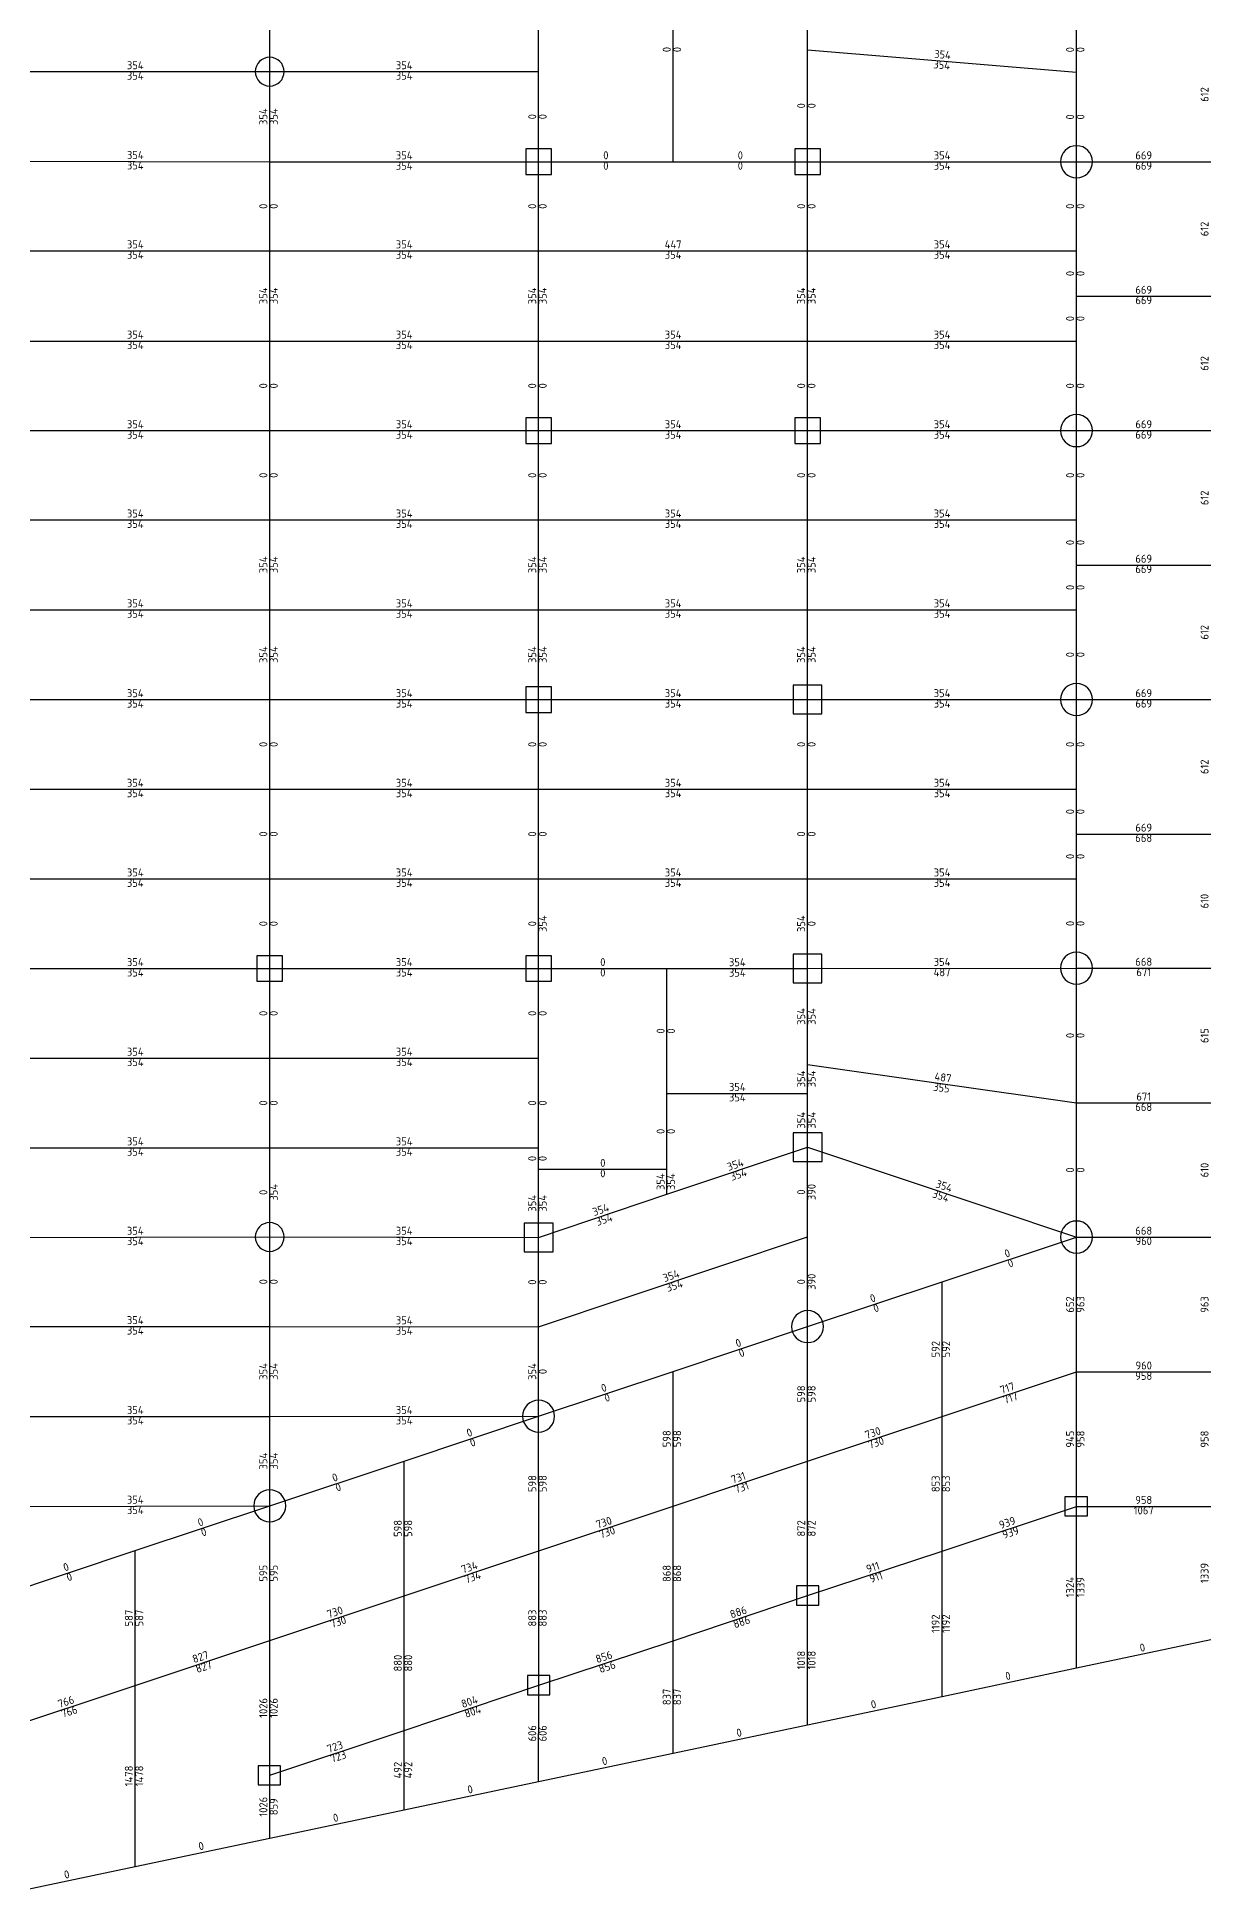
# Model space of a CAD drawing. Header units: millimetres. Extents: x -245177 to 1112891, y -1092030 to 122567.
# Drawn here: x -169764 to -133135, y -1060757 to -1002731 of the extents above; entities that cross this region are included whole.
import ezdxf
from ezdxf.enums import TextEntityAlignment as Align

# ---------------------------------------------------------------- set-up
doc = ezdxf.new("R2010")
doc.units = ezdxf.units.MM
doc.header["$MEASUREMENT"] = 0
for name, color, linetype in [('13', 4, 'Continuous'), ('dsg', 7, 'Continuous'), ('jiantu', 134, 'Continuous')]:
    doc.layers.add(name, color=color, linetype=linetype)
doc.styles.add('TrueTypeFont', font='yjkeng.shx', dxfattribs={"bigfont": 'yjkchn.shx'})

msp = doc.modelspace()

# ---------------------------------------------------------------- linework, layer by layer
at = {"layer": 'jiantu'}
for p, q in [((-149900, -1006622), (-149900, -999615)), ((-145700, -1003127), (-145700, -999388)), ((-162500, -1003808), (-162500, -1001008)), ((-154100, -1003808), (-154100, -1001008)), ((-137300, -1003822), (-137300, -1002422)), ((-145700, -1003127), (-137300, -1003822)), ((-145700, -1006622), (-145700, -1003127)), ((-170900, -1003808), (-162500, -1003808)), ((-162500, -1003808), (-154100, -1003808)), ((-162500, -1006622), (-162500, -1003808)), ((-154100, -1006622), (-154100, -1003808)), ((-137300, -1006622), (-137300, -1003822)), ((-170900, -1006607), (-162500, -1006622)), ((-162500, -1009404), (-162500, -1006622)), ((-162500, -1006622), (-154100, -1006622)), ((-154100, -1009404), (-154100, -1006622)), ((-154100, -1006622), (-149900, -1006622)), ((-149900, -1006622), (-145700, -1006622)), ((-145700, -1009404), (-145700, -1006622)), ((-145700, -1006622), (-137300, -1006622)), ((-137300, -1009404), (-137300, -1006622)), ((-137300, -1006622), (-133100, -1006622)), ((-170900, -1009404), (-162500, -1009404)), ((-162500, -1012222), (-162500, -1009404)), ((-162500, -1009404), (-154100, -1009404)), ((-154100, -1012222), (-154100, -1009404)), ((-154100, -1009404), (-145700, -1009404)), ((-145700, -1012222), (-145700, -1009404)), ((-145700, -1009404), (-137300, -1009404)), ((-137300, -1010822), (-137300, -1009404)), ((-137300, -1010822), (-133100, -1010822)), ((-137300, -1012222), (-137300, -1010822)), ((-170900, -1012222), (-162500, -1012222)), ((-162500, -1012222), (-154100, -1012222)), ((-162500, -1015022), (-162500, -1012222)), ((-154100, -1012222), (-145700, -1012222)), ((-154100, -1015022), (-154100, -1012222)), ((-145700, -1012222), (-137300, -1012222)), ((-145700, -1015022), (-145700, -1012222)), ((-137300, -1015022), (-137300, -1012222)), ((-170900, -1015022), (-162500, -1015022)), ((-162500, -1017810), (-162500, -1015022)), ((-162500, -1015022), (-154100, -1015022)), ((-154100, -1017810), (-154100, -1015022)), ((-154100, -1015022), (-145700, -1015022)), ((-145700, -1017810), (-145700, -1015022)), ((-145700, -1015022), (-137300, -1015022)), ((-137300, -1017810), (-137300, -1015022)), ((-137300, -1015022), (-133100, -1015022)), ((-170900, -1017810), (-162500, -1017810)), ((-162500, -1020616), (-162500, -1017810)), ((-162500, -1017810), (-154100, -1017810)), ((-154100, -1020616), (-154100, -1017810)), ((-154100, -1017810), (-145700, -1017810)), ((-145700, -1020616), (-145700, -1017810)), ((-145700, -1017810), (-137300, -1017810)), ((-137300, -1019222), (-137300, -1017810)), ((-137300, -1019222), (-133100, -1019222)), ((-137300, -1020616), (-137300, -1019222)), ((-170900, -1020616), (-162500, -1020616)), ((-162500, -1023422), (-162500, -1020616)), ((-162500, -1020616), (-154100, -1020616)), ((-154100, -1020616), (-145700, -1020616)), ((-154100, -1023422), (-154100, -1020616)), ((-145700, -1020616), (-137300, -1020616)), ((-145700, -1023422), (-145700, -1020616)), ((-137300, -1023422), (-137300, -1020616)), ((-170900, -1023422), (-162500, -1023422)), ((-162500, -1026222), (-162500, -1023422)), ((-162500, -1023422), (-154100, -1023422)), ((-154100, -1026222), (-154100, -1023422)), ((-154100, -1023422), (-145700, -1023422)), ((-145700, -1026222), (-145700, -1023422)), ((-145700, -1023422), (-137300, -1023422)), ((-137300, -1026222), (-137300, -1023422)), ((-137300, -1023422), (-133100, -1023422)), ((-170900, -1026222), (-162500, -1026222)), ((-162500, -1029022), (-162500, -1026222)), ((-162500, -1026222), (-154100, -1026222)), ((-154100, -1029022), (-154100, -1026222)), ((-154100, -1026222), (-145700, -1026222)), ((-145700, -1029022), (-145700, -1026222)), ((-145700, -1026222), (-137300, -1026222)), ((-137300, -1027622), (-137300, -1026222)), ((-137300, -1027622), (-133100, -1027622)), ((-137300, -1029022), (-137300, -1027622)), ((-170900, -1029022), (-162500, -1029022)), ((-162500, -1029022), (-154100, -1029022)), ((-162500, -1031822), (-162500, -1029022)), ((-154100, -1031822), (-154100, -1029022)), ((-154100, -1029022), (-145700, -1029022)), ((-145700, -1029022), (-137300, -1029022)), ((-145700, -1031822), (-145700, -1029022)), ((-137300, -1031809), (-137300, -1029022)), ((-170900, -1031822), (-162500, -1031822)), ((-162500, -1034622), (-162500, -1031822)), ((-162500, -1031822), (-154100, -1031822)), ((-154100, -1034622), (-154100, -1031822)), ((-154100, -1031822), (-150091, -1031826)), ((-150091, -1031826), (-145700, -1031822)), ((-150091, -1035723), (-150091, -1031826)), ((-145700, -1031822), (-137300, -1031809)), ((-145699, -1034823), (-145700, -1031822)), ((-137300, -1036022), (-137300, -1031809)), ((-137300, -1031809), (-133100, -1031815)), ((-170900, -1034622), (-162500, -1034622)), ((-162500, -1037422), (-162500, -1034622)), ((-162500, -1034622), (-154100, -1034622)), ((-154100, -1037422), (-154100, -1034622)), ((-145699, -1035723), (-145699, -1034823)), ((-145699, -1034823), (-137300, -1036022)), ((-150091, -1038093), (-150091, -1035723)), ((-150091, -1035723), (-145699, -1035723)), ((-145699, -1037404), (-145699, -1035723)), ((-137300, -1036022), (-133100, -1036022)), ((-137300, -1040209), (-137300, -1036022)), ((-170900, -1037422), (-162500, -1037422)), ((-162500, -1040207), (-162500, -1037422)), ((-162500, -1037422), (-154100, -1037422)), ((-154100, -1038093), (-154100, -1037422)), ((-150091, -1038869), (-145699, -1037404)), ((-145699, -1040206), (-145699, -1037404)), ((-145699, -1037404), (-137300, -1040209)), ((-154100, -1038093), (-150091, -1038093)), ((-154100, -1040222), (-154100, -1038093)), ((-150091, -1038869), (-150091, -1038093)), ((-154100, -1040222), (-150091, -1038869)), ((-170900, -1040222), (-162500, -1040207)), ((-162500, -1043006), (-162500, -1040207)), ((-162500, -1040207), (-154100, -1040222)), ((-154100, -1043014), (-145699, -1040206)), ((-154100, -1043014), (-154100, -1040222)), ((-145700, -1043008), (-145699, -1040206)), ((-141500, -1041608), (-137300, -1040209)), ((-137300, -1044422), (-137300, -1040209)), ((-137300, -1040209), (-133100, -1040215)), ((-145700, -1043008), (-141500, -1041608)), ((-141499, -1045815), (-141500, -1041608)), ((-170900, -1043006), (-162500, -1043006)), ((-162500, -1043006), (-154100, -1043014)), ((-162500, -1045814), (-162500, -1043006)), ((-154100, -1045807), (-154100, -1043014)), ((-149900, -1044408), (-145700, -1043008)), ((-145699, -1047215), (-145700, -1043008)), ((-154100, -1045807), (-149900, -1044408)), ((-149899, -1048614), (-149900, -1044408)), ((-141499, -1045815), (-137300, -1044422)), ((-137300, -1044422), (-133100, -1044422)), ((-137300, -1048622), (-137300, -1044422)), ((-170900, -1045814), (-162500, -1045814)), ((-162500, -1045814), (-154100, -1045807)), ((-162500, -1048607), (-162500, -1045814)), ((-158300, -1047207), (-154100, -1045807)), ((-154099, -1050014), (-154100, -1045807)), ((-145699, -1047215), (-141499, -1045815)), ((-141499, -1050022), (-141499, -1045815)), ((-162500, -1048607), (-158300, -1047207)), ((-158299, -1051414), (-158300, -1047207)), ((-149899, -1048614), (-145699, -1047215)), ((-145699, -1051407), (-145699, -1047215)), ((-170900, -1048622), (-162500, -1048607)), ((-166700, -1050006), (-162500, -1048607)), ((-162500, -1052814), (-162500, -1048607)), ((-154099, -1050014), (-149899, -1048614)), ((-149899, -1052821), (-149899, -1048614)), ((-141499, -1050022), (-137300, -1048622)), ((-137300, -1048622), (-133100, -1048622)), ((-137300, -1053671), (-137300, -1048622)), ((-170900, -1051406), (-166700, -1050006)), ((-166700, -1054214), (-166700, -1050006)), ((-158299, -1051414), (-154099, -1050014)), ((-154099, -1054207), (-154099, -1050014)), ((-145699, -1051407), (-141499, -1050022)), ((-141499, -1054557), (-141499, -1050022)), ((-162500, -1052814), (-158299, -1051414)), ((-158299, -1055622), (-158299, -1051414)), ((-149899, -1052821), (-145699, -1051407)), ((-145699, -1055443), (-145699, -1051407)), ((-166700, -1054214), (-162500, -1052814)), ((-162500, -1057022), (-162500, -1052814)), ((-154099, -1054207), (-149899, -1052821)), ((-149899, -1056328), (-149899, -1052821)), ((-170900, -1055614), (-166700, -1054214)), ((-166700, -1059871), (-166700, -1054214)), ((-158299, -1055622), (-154099, -1054207)), ((-154100, -1057214), (-154099, -1054207)), ((-162500, -1057022), (-158299, -1055622)), ((-158299, -1058100), (-158299, -1055622)), ((-162500, -1058986), (-162500, -1057022))]:
    msp.add_line(p, q, dxfattribs=at)
at = {"layer": 'jiantu', "color": 94}
for p, q in [((-137300, -1053671), (-133100, -1052786)), ((-141499, -1054557), (-137300, -1053671)), ((-145699, -1055443), (-141499, -1054557)), ((-149899, -1056328), (-145699, -1055443)), ((-154100, -1057214), (-149899, -1056328)), ((-158299, -1058100), (-154100, -1057214)), ((-162500, -1058986), (-158299, -1058100)), ((-166700, -1059871), (-162500, -1058986)), ((-170900, -1060757), (-166700, -1059871))]:
    msp.add_line(p, q, dxfattribs=at)
at = {"layer": 'jiantu', "color": 54}
for points in [[(-162050, -1003808, 1), (-162950, -1003808, 1)], [(-136800, -1006622, 1), (-137800, -1006622, 1)], [(-136800, -1015022, 1), (-137800, -1015022, 1)], [(-136800, -1023422, 1), (-137800, -1023422, 1)], [(-136800, -1031809, 1), (-137800, -1031809, 1)], [(-162050, -1040207, 1), (-162950, -1040207, 1)], [(-136800, -1040209, 1), (-137800, -1040209, 1)], [(-145200, -1043008, 1), (-146200, -1043008, 1)], [(-153600, -1045807, 1), (-154600, -1045807, 1)], [(-162000, -1048607, 1), (-163000, -1048607, 1)]]:
    msp.add_lwpolyline(points, format="xyb", close=True, dxfattribs=at)
for points in [[(-153700, -1006222), (-154500, -1006222), (-154500, -1007022), (-153700, -1007022)], [(-145300, -1006222), (-146100, -1006222), (-146100, -1007022), (-145300, -1007022)], [(-153700, -1014622), (-154500, -1014622), (-154500, -1015422), (-153700, -1015422)], [(-145300, -1014622), (-146100, -1014622), (-146100, -1015422), (-145300, -1015422)], [(-145250, -1022972), (-146150, -1022972), (-146150, -1023872), (-145250, -1023872)], [(-153700, -1023022), (-154500, -1023022), (-154500, -1023822), (-153700, -1023822)], [(-162100, -1031422), (-162900, -1031422), (-162900, -1032222), (-162100, -1032222)], [(-153700, -1031422), (-154500, -1031422), (-154500, -1032222), (-153700, -1032222)], [(-145250, -1031372), (-146150, -1031372), (-146150, -1032272), (-145250, -1032272)], [(-145249, -1036954), (-146149, -1036954), (-146149, -1037854), (-145249, -1037854)], [(-153650, -1039772), (-154550, -1039772), (-154550, -1040672), (-153650, -1040672)], [(-136960, -1048322), (-137660, -1048322), (-137660, -1048922), (-136960, -1048922)], [(-145349, -1051107), (-146049, -1051107), (-146049, -1051707), (-145349, -1051707)], [(-153749, -1053907), (-154449, -1053907), (-154449, -1054507), (-153749, -1054507)], [(-162165, -1056722), (-162865, -1056722), (-162865, -1057322), (-162165, -1057322)]]:
    msp.add_lwpolyline(points, close=True, dxfattribs=at)

# ---------------------------------------------------------------- texts
at = {"layer": '13', "color": 4, "linetype": 'Continuous', "style": 'TrueTypeFont'}
for s, rotation, p in [('612', 90, (-133100, -1004522)), ('612', 90, (-133100, -1008722)), ('612', 90, (-133100, -1012922)), ('612', 90, (-133100, -1017122)), ('612', 90, (-133100, -1021322)), ('612', 90, (-133100, -1025522)), ('610', 90, (-133100, -1029718)), ('668', 359.91151, (-135200, -1031812)), ('615', 90, (-133100, -1033918)), ('610', 90, (-133100, -1038118)), ('668', 359.91013, (-135200, -1040212)), ('652', 90, (-137300, -1042315)), ('592', 90, (-141499, -1043712)), ('598', 90, (-145699, -1045111)), ('717', 18.35194, (-139399, -1045118)), ('730', 18.43287, (-143599, -1046515)), ('598', 90, (-149899, -1046511)), ('598', 90, (-154099, -1047911)), ('731', 18.43287, (-147799, -1047915)), ('598', 90, (-158299, -1049311)), ('730', 18.43287, (-151999, -1049314)), ('595', 90, (-162500, -1050710)), ('734', 18.43287, (-156199, -1050714)), ('587', 90, (-166700, -1052110)), ('730', 18.43287, (-160399, -1052114)), ('606', 90, (-154100, -1055710)), ('723', 18.43495, (-160399, -1056322))]:
    msp.add_text(s, height=250, rotation=rotation, dxfattribs=at).set_placement(p, align=Align.BOTTOM_CENTER)
for s, p in [('669', (-135200, -1006622)), ('669', (-135200, -1010822)), ('669', (-135200, -1015022)), ('669', (-135200, -1019222)), ('669', (-135200, -1023422)), ('669', (-135200, -1027622)), ('671', (-135200, -1036022))]:
    msp.add_text(s, height=250, dxfattribs=at).set_placement(p, align=Align.BOTTOM_CENTER)
for s, p in [('669', (-135200, -1006622)), ('669', (-135200, -1010822)), ('669', (-135200, -1015022)), ('669', (-135200, -1019222)), ('669', (-135200, -1023422)), ('668', (-135200, -1027622)), ('668', (-135200, -1036022))]:
    msp.add_text(s, height=250, dxfattribs=at).set_placement(p, align=Align.TOP_CENTER)
for s, rotation, p in [('671', 359.91151, (-135200, -1031812)), ('592', 90, (-141499, -1043712)), ('598', 90, (-145699, -1045111)), ('717', 18.35194, (-139399, -1045118)), ('598', 90, (-149899, -1046511)), ('730', 18.43287, (-143599, -1046515)), ('598', 90, (-154099, -1047911)), ('731', 18.43287, (-147799, -1047915)), ('598', 90, (-158299, -1049311)), ('730', 18.43287, (-151999, -1049314)), ('595', 90, (-162500, -1050710)), ('734', 18.43287, (-156199, -1050714)), ('587', 90, (-166700, -1052110)), ('730', 18.43287, (-160399, -1052114)), ('606', 90, (-154100, -1055710)), ('723', 18.43495, (-160399, -1056322))]:
    msp.add_text(s, height=250, rotation=rotation, dxfattribs=at).set_placement(p, align=Align.TOP_CENTER)
at = {"layer": 'dsg', "color": 1, "linetype": 'Continuous', "style": 'TrueTypeFont'}
for s, rotation, p in [('0', 90, (-149900, -1003118)), ('354', 355.26914, (-141500, -1003474)), ('0', 90, (-137300, -1003122)), ('354', 90, (-162500, -1005215)), ('0', 90, (-145700, -1004874)), ('0', 90, (-154100, -1005215)), ('0', 90, (-137300, -1005222)), ('354', 359.89904, (-166700, -1006614)), ('0', 90, (-162500, -1008013)), ('0', 90, (-154100, -1008013)), ('0', 90, (-145700, -1008013)), ('0', 90, (-137300, -1008013)), ('0', 90, (-137300, -1010113)), ('354', 90, (-162500, -1010813)), ('354', 90, (-154100, -1010813)), ('354', 90, (-145700, -1010813)), ('0', 90, (-137300, -1011522)), ('0', 90, (-162500, -1013622)), ('0', 90, (-154100, -1013622)), ('0', 90, (-145700, -1013622)), ('0', 90, (-137300, -1013622)), ('0', 90, (-162500, -1016416)), ('0', 90, (-154100, -1016416)), ('0', 90, (-145700, -1016416)), ('0', 90, (-137300, -1016416)), ('0', 90, (-137300, -1018516)), ('354', 90, (-162500, -1019213)), ('354', 90, (-154100, -1019213)), ('354', 90, (-145700, -1019213)), ('0', 90, (-137300, -1019919)), ('354', 90, (-162500, -1022019)), ('354', 90, (-154100, -1022019)), ('354', 90, (-145700, -1022019)), ('0', 90, (-137300, -1022019)), ('0', 90, (-162500, -1024822)), ('0', 90, (-154100, -1024822)), ('0', 90, (-145700, -1024822)), ('0', 90, (-137300, -1024822)), ('0', 90, (-137300, -1026922)), ('0', 90, (-162500, -1027622)), ('0', 90, (-154100, -1027622)), ('0', 90, (-145700, -1027622)), ('0', 90, (-137300, -1028322)), ('0', 90, (-162500, -1030422)), ('0', 90, (-154100, -1030422)), ('354', 90, (-145700, -1030422)), ('0', 90, (-137300, -1030415)), ('354', 0.08849, (-141500, -1031815)), ('0', 90, (-162500, -1033222)), ('0', 90, (-154100, -1033222)), ('354', 90, (-145699, -1033322)), ('0', 90, (-150091, -1033774)), ('0', 90, (-137300, -1033915)), ('354', 90, (-145699, -1035273)), ('487', 351.8746, (-141499, -1035422)), ('0', 90, (-162500, -1036022)), ('0', 90, (-154100, -1036022)), ('354', 90, (-145699, -1036563)), ('0', 90, (-150091, -1036908)), ('0', 90, (-154100, -1037757)), ('354', 18.45011, (-147895, -1038137)), ('0', 90, (-137300, -1038115)), ('354', 90, (-150091, -1038481)), ('354', 341.53766, (-141499, -1038806)), ('0', 90, (-162500, -1038814)), ('354', 90, (-154100, -1039157)), ('354', 18.64377, (-152095, -1039546)), ('0', 90, (-145699, -1038805)), ('354', 0.10235, (-166700, -1040214)), ('354', 359.89765, (-158300, -1040214)), ('0', 18.43079, (-139400, -1040908)), ('0', 90, (-162500, -1041606)), ('0', 90, (-154100, -1041618)), ('354', 18.4867, (-149900, -1041610)), ('0', 90, (-145700, -1041607)), ('0', 18.43079, (-143600, -1042308)), ('354', 359.94259, (-158300, -1043010)), ('0', 18.43079, (-147800, -1043708)), ('354', 90, (-162500, -1044410)), ('354', 90, (-154100, -1044411)), ('0', 18.43079, (-152000, -1045107)), ('354', 0.04563, (-158300, -1045811)), ('0', 18.43079, (-156200, -1046507)), ('354', 90, (-162500, -1047210)), ('0', 18.43079, (-160400, -1047907)), ('354', 0.10373, (-166700, -1048614)), ('0', 18.43079, (-164600, -1049306)), ('0', 18.43079, (-168800, -1050706)), ('0', 11.90801, (-135200, -1053229)), ('0', 11.90801, (-139399, -1054114)), ('0', 11.90801, (-143599, -1055000)), ('0', 11.90801, (-147799, -1055885)), ('492', 90, (-158299, -1056861)), ('0', 11.90801, (-151999, -1056771)), ('0', 11.90801, (-156199, -1057657)), ('0', 11.90801, (-160399, -1058543)), ('0', 11.90764, (-164600, -1059428)), ('0', 11.90764, (-168800, -1060314))]:
    msp.add_text(s, height=250, rotation=rotation, dxfattribs=at).set_placement(p, align=Align.BOTTOM_CENTER)
for s, rotation, p in [('0', 90, (-149900, -1003118)), ('0', 90, (-137300, -1003122)), ('354', 355.26914, (-141500, -1003474)), ('354', 90, (-162500, -1005215)), ('0', 90, (-145700, -1004874)), ('0', 90, (-154100, -1005215)), ('0', 90, (-137300, -1005222)), ('354', 359.89904, (-166700, -1006614)), ('0', 90, (-162500, -1008013)), ('0', 90, (-154100, -1008013)), ('0', 90, (-145700, -1008013)), ('0', 90, (-137300, -1008013)), ('0', 90, (-137300, -1010113)), ('354', 90, (-162500, -1010813)), ('354', 90, (-154100, -1010813)), ('354', 90, (-145700, -1010813)), ('0', 90, (-137300, -1011522)), ('0', 90, (-162500, -1013622)), ('0', 90, (-154100, -1013622)), ('0', 90, (-145700, -1013622)), ('0', 90, (-137300, -1013622)), ('0', 90, (-162500, -1016416)), ('0', 90, (-154100, -1016416)), ('0', 90, (-145700, -1016416)), ('0', 90, (-137300, -1016416)), ('0', 90, (-137300, -1018516)), ('354', 90, (-162500, -1019213)), ('354', 90, (-154100, -1019213)), ('354', 90, (-145700, -1019213)), ('0', 90, (-137300, -1019919)), ('354', 90, (-162500, -1022019)), ('354', 90, (-154100, -1022019)), ('354', 90, (-145700, -1022019)), ('0', 90, (-137300, -1022019)), ('0', 90, (-162500, -1024822)), ('0', 90, (-154100, -1024822)), ('0', 90, (-145700, -1024822)), ('0', 90, (-137300, -1024822)), ('0', 90, (-137300, -1026922)), ('0', 90, (-162500, -1027622)), ('0', 90, (-154100, -1027622)), ('0', 90, (-145700, -1027622)), ('0', 90, (-137300, -1028322)), ('0', 90, (-162500, -1030422)), ('354', 90, (-154100, -1030422)), ('0', 90, (-145700, -1030422)), ('0', 90, (-137300, -1030415)), ('487', 0.08849, (-141500, -1031815)), ('0', 90, (-162500, -1033222)), ('0', 90, (-154100, -1033222)), ('354', 90, (-145699, -1033322)), ('0', 90, (-150091, -1033774)), ('0', 90, (-137300, -1033915)), ('354', 90, (-145699, -1035273)), ('355', 351.8746, (-141499, -1035422)), ('0', 90, (-162500, -1036022)), ('0', 90, (-154100, -1036022)), ('354', 90, (-145699, -1036563)), ('0', 90, (-150091, -1036908)), ('0', 90, (-154100, -1037757)), ('354', 18.45011, (-147895, -1038137)), ('0', 90, (-137300, -1038115)), ('354', 90, (-162500, -1038814)), ('354', 90, (-150091, -1038481)), ('390', 90, (-145699, -1038805)), ('354', 90, (-154100, -1039157)), ('354', 341.53766, (-141499, -1038806)), ('354', 18.64377, (-152095, -1039546)), ('354', 0.10235, (-166700, -1040214)), ('354', 359.89765, (-158300, -1040214)), ('0', 18.43079, (-139400, -1040908)), ('0', 90, (-162500, -1041606)), ('0', 90, (-154100, -1041618)), ('354', 18.4867, (-149900, -1041610)), ('390', 90, (-145700, -1041607)), ('0', 18.43079, (-143600, -1042308)), ('354', 359.94259, (-158300, -1043010)), ('0', 18.43079, (-147800, -1043708)), ('354', 90, (-162500, -1044410)), ('0', 90, (-154100, -1044411)), ('0', 18.43079, (-152000, -1045107)), ('354', 0.04563, (-158300, -1045811)), ('0', 18.43079, (-156200, -1046507)), ('354', 90, (-162500, -1047210)), ('0', 18.43079, (-160400, -1047907)), ('354', 0.10373, (-166700, -1048614)), ('0', 18.43079, (-164600, -1049306)), ('0', 18.43079, (-168800, -1050706)), ('492', 90, (-158299, -1056861))]:
    msp.add_text(s, height=250, rotation=rotation, dxfattribs=at).set_placement(p, align=Align.TOP_CENTER)
for s, p in [('354', (-166700, -1003808)), ('354', (-158300, -1003808)), ('354', (-158300, -1006622)), ('0', (-152000, -1006622)), ('0', (-147800, -1006622)), ('354', (-141500, -1006622)), ('354', (-166700, -1009404)), ('354', (-158300, -1009404)), ('447', (-149900, -1009404)), ('354', (-141500, -1009404)), ('354', (-166700, -1012222)), ('354', (-158300, -1012222)), ('354', (-149900, -1012222)), ('354', (-141500, -1012222)), ('354', (-166700, -1015022)), ('354', (-158300, -1015022)), ('354', (-149900, -1015022)), ('354', (-141500, -1015022)), ('354', (-166700, -1017810)), ('354', (-158300, -1017810)), ('354', (-149900, -1017810)), ('354', (-141500, -1017810)), ('354', (-166700, -1020616)), ('354', (-158300, -1020616)), ('354', (-149900, -1020616)), ('354', (-141500, -1020616)), ('354', (-166700, -1023422)), ('354', (-158300, -1023422)), ('354', (-149900, -1023422)), ('354', (-141500, -1023422)), ('354', (-166700, -1026222)), ('354', (-158300, -1026222)), ('354', (-149900, -1026222)), ('354', (-141500, -1026222)), ('354', (-166700, -1029022)), ('354', (-158300, -1029022)), ('354', (-149900, -1029022)), ('354', (-141500, -1029022)), ('354', (-166700, -1031822)), ('354', (-158300, -1031822)), ('0', (-152095, -1031822)), ('354', (-147895, -1031826)), ('354', (-166700, -1034622)), ('354', (-158300, -1034622)), ('354', (-147895, -1035723)), ('354', (-166700, -1037422)), ('354', (-158300, -1037422)), ('0', (-152095, -1038093)), ('354', (-166700, -1043006)), ('354', (-166700, -1045814))]:
    msp.add_text(s, height=250, dxfattribs=at).set_placement(p, align=Align.BOTTOM_CENTER)
for s, p in [('354', (-166700, -1003808)), ('354', (-158300, -1003808)), ('354', (-158300, -1006622)), ('0', (-152000, -1006622)), ('0', (-147800, -1006622)), ('354', (-141500, -1006622)), ('354', (-166700, -1009404)), ('354', (-158300, -1009404)), ('354', (-149900, -1009404)), ('354', (-141500, -1009404)), ('354', (-166700, -1012222)), ('354', (-158300, -1012222)), ('354', (-149900, -1012222)), ('354', (-141500, -1012222)), ('354', (-166700, -1015022)), ('354', (-158300, -1015022)), ('354', (-149900, -1015022)), ('354', (-141500, -1015022)), ('354', (-166700, -1017810)), ('354', (-158300, -1017810)), ('354', (-149900, -1017810)), ('354', (-141500, -1017810)), ('354', (-166700, -1020616)), ('354', (-158300, -1020616)), ('354', (-149900, -1020616)), ('354', (-141500, -1020616)), ('354', (-166700, -1023422)), ('354', (-158300, -1023422)), ('354', (-149900, -1023422)), ('354', (-141500, -1023422)), ('354', (-166700, -1026222)), ('354', (-158300, -1026222)), ('354', (-149900, -1026222)), ('354', (-141500, -1026222)), ('354', (-166700, -1029022)), ('354', (-158300, -1029022)), ('354', (-149900, -1029022)), ('354', (-141500, -1029022)), ('354', (-166700, -1031822)), ('354', (-158300, -1031822)), ('0', (-152095, -1031822)), ('354', (-147895, -1031826)), ('354', (-166700, -1034622)), ('354', (-158300, -1034622)), ('354', (-147895, -1035723)), ('354', (-166700, -1037422)), ('354', (-158300, -1037422)), ('0', (-152095, -1038093)), ('354', (-166700, -1043006)), ('354', (-166700, -1045814))]:
    msp.add_text(s, height=250, dxfattribs=at).set_placement(p, align=Align.TOP_CENTER)
at = {"layer": 'dsg', "color": 6, "linetype": 'Continuous', "style": 'TrueTypeFont'}
for s, rotation, p in [('960', 359.91013, (-135200, -1040212)), ('963', 90, (-137300, -1042315)), ('958', 90, (-137300, -1046522)), ('939', 18.43495, (-139399, -1049322))]:
    msp.add_text(s, height=250, rotation=rotation, dxfattribs=at).set_placement(p, align=Align.TOP_CENTER)
for s, rotation, p in [('963', 90, (-133100, -1042318)), ('945', 90, (-137300, -1046522)), ('958', 90, (-133100, -1046522)), ('939', 18.43495, (-139399, -1049322))]:
    msp.add_text(s, height=250, rotation=rotation, dxfattribs=at).set_placement(p, align=Align.BOTTOM_CENTER)
msp.add_text('958', height=250, dxfattribs=at).set_placement((-135200, -1044422), align=Align.TOP_CENTER)
for s, p in [('960', (-135200, -1044422)), ('958', (-135200, -1048622))]:
    msp.add_text(s, height=250, dxfattribs=at).set_placement(p, align=Align.BOTTOM_CENTER)
at = {"layer": 'dsg', "color": 2, "linetype": 'Continuous', "style": 'TrueTypeFont'}
for s, rotation, p in [('853', 90, (-141499, -1047918)), ('872', 90, (-145699, -1049311)), ('868', 90, (-149899, -1050718)), ('911', 18.26245, (-143599, -1050714)), ('883', 90, (-154099, -1052111)), ('886', 18.60708, (-147799, -1052114)), ('827', 18.43287, (-164600, -1053514)), ('856', 18.25414, (-151999, -1053514)), ('880', 90, (-158299, -1053518)), ('766', 18.43287, (-168800, -1054914)), ('804', 18.61537, (-156199, -1054914)), ('837', 90, (-149899, -1054575))]:
    msp.add_text(s, height=250, rotation=rotation, dxfattribs=at).set_placement(p, align=Align.BOTTOM_CENTER)
for s, rotation, p in [('853', 90, (-141499, -1047918)), ('872', 90, (-145699, -1049311)), ('868', 90, (-149899, -1050718)), ('911', 18.26245, (-143599, -1050714)), ('883', 90, (-154099, -1052111)), ('886', 18.60708, (-147799, -1052114)), ('827', 18.43287, (-164600, -1053514)), ('880', 90, (-158299, -1053518)), ('856', 18.25414, (-151999, -1053514)), ('766', 18.43287, (-168800, -1054914)), ('804', 18.61537, (-156199, -1054914)), ('837', 90, (-149899, -1054575)), ('859', 90, (-162500, -1058004))]:
    msp.add_text(s, height=250, rotation=rotation, dxfattribs=at).set_placement(p, align=Align.TOP_CENTER)
at = {"layer": 'dsg', "linetype": 'Continuous', "style": 'TrueTypeFont'}
msp.add_text('1067', height=250, dxfattribs=at).set_placement((-135200, -1048622), align=Align.TOP_CENTER)
for s, p in [('1324', (-137300, -1051147)), ('1339', (-133100, -1050704)), ('1192', (-141499, -1052289)), ('1018', (-145699, -1053425)), ('1026', (-162500, -1054918)), ('1478', (-166700, -1057043)), ('1026', (-162500, -1058004))]:
    msp.add_text(s, height=250, rotation=90, dxfattribs=at).set_placement(p, align=Align.BOTTOM_CENTER)
for s, p in [('1339', (-137300, -1051147)), ('1192', (-141499, -1052289)), ('1018', (-145699, -1053425)), ('1026', (-162500, -1054918)), ('1478', (-166700, -1057043))]:
    msp.add_text(s, height=250, rotation=90, dxfattribs=at).set_placement(p, align=Align.TOP_CENTER)

doc.saveas('drawing.dxf')
